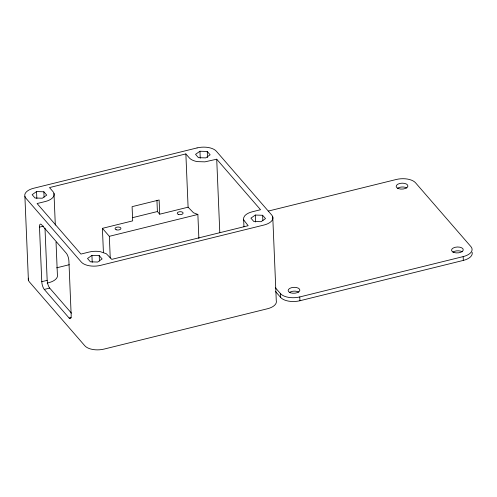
<?xml version="1.0" encoding="UTF-8"?>
<svg xmlns="http://www.w3.org/2000/svg" width="497" height="497" viewBox="0 0 497 497"><rect width="100%" height="100%" fill="white"/><g stroke="black" fill="none" stroke-linecap="round" stroke-linejoin="round"><path stroke-width="0.75" d="M36.554 191.575L32.143 194.681L35.026 198.005L42.326 198.222L46.73 195.116L43.848 191.792L36.554 191.575L36.846 198.514M199.956 151.243L195.545 154.35L198.427 157.673L205.727 157.891L210.138 154.784L207.249 151.461L199.956 151.243L200.248 158.183M91.926 255.39L87.515 258.496L90.398 261.82L97.698 262.037L102.109 258.931L99.22 255.607L91.926 255.39L92.218 262.329M255.328 215.058L250.917 218.164L253.805 221.488L261.099 221.705L265.51 218.599L262.621 215.276L255.328 215.058L255.62 221.997M185.866 153.915L49.495 187.574L52.955 191.562A14.705 7.418 -2.4 0 1 45.208 201.546L37.095 203.546L80.936 254.073L89.044 252.066A14.705 7.418 -2.4 0 1 100.288 251.656L106.377 253.774L111.788 259.366L248.158 225.706L243.667 219.885L243.623 217.947L244.58 216.04A14.705 7.418 -2.4 0 1 252.445 211.734L260.552 209.734L216.717 159.214L204.913 161.848L197.365 161.624A14.705 7.418 -2.4 0 1 189.326 157.903L185.866 153.915L188.096 207.187L193.513 212.784L197.868 214.462L198.875 238.492M71.121 317.508L69.095 318.005L44.289 289.422A5.883 1.895 76.1 0 1 41.773 281.687L39.487 227.141L43.543 226.141M132.631 217.649L157.406 211.536L159.717 214.195L188.096 207.187M103.419 252.37L102.407 228.34L132.687 220.867L132.09 206.659L159.121 199.987L159.717 214.195M102.407 228.34L109.334 236.317L197.868 214.462M268.25 211.088L396.258 179.492A14.705 7.418 -2.4 0 1 415.542 182.803L470.92 246.624A14.705 7.418 -2.4 0 1 463.167 256.607L299.766 296.939A14.705 7.418 -2.4 0 1 280.482 293.628L275.406 287.769M56.621 267.833L69.294 264.708M41.773 281.687L47.178 280.351L44.991 228.117M47.134 283.091L48.607 282.725A14.705 7.418 -2.4 0 0 57.391 274.58L56.031 242.107M44.289 289.422L49.7 288.086L71.462 313.172M275.562 291.577L280.643 297.43A14.705 7.418 -2.4 0 0 299.927 300.741L463.328 260.409A14.705 7.418 -2.4 0 0 472.107 252.259M463.167 256.607L463.328 260.409M299.766 296.939L299.927 300.741M280.482 293.628L280.643 297.43M272.76 216.885L276.27 300.598A14.705 7.418 -2.4 0 1 267.492 308.749L104.09 349.08A14.705 7.418 -2.4 0 1 84.807 345.769L29.435 281.954A14.705 7.418 -2.4 0 1 28.36 278.183M262.621 215.276L262.851 220.674M243.667 219.885L243.959 226.837M216.717 159.214L219.798 232.664M207.249 151.461L207.51 157.63M156.94 200.322L157.406 211.536M109.334 236.317L110.241 258.018M99.22 255.607L99.45 261.006M53.987 193.395L55.316 225.098M43.848 191.792L44.078 197.191M24.893 196.402L28.397 280.115M452.86 252.128A5.883 2.97 -2.4 0 1 462.185 251.786M397.488 188.307A5.883 2.97 -2.4 0 1 406.813 187.965M289.459 292.46A5.883 2.97 -2.4 0 1 298.784 292.118M49.7 288.086A5.883 1.895 76.1 0 1 47.178 280.351M39.487 227.141A5.883 1.895 76.1 0 1 41.58 224.731L66.381 253.315A5.883 1.895 76.1 0 1 68.903 261.049L71.189 315.589A5.883 1.895 76.1 0 1 69.095 318.005M197.073 147.92L33.672 188.251A14.705 7.418 -2.4 0 0 25.925 198.235L81.297 262.049A14.705 7.418 -2.4 0 0 100.58 265.361L263.982 225.029A14.705 7.418 -2.4 0 0 271.729 215.046L216.357 151.231A14.705 7.418 -2.4 0 0 197.073 147.92M398.501 188.624A5.883 2.97 -2.4 0 0 407.863 186.313A5.883 2.97 -2.4 0 0 399.725 183.48A5.883 2.97 -2.4 0 0 398.501 188.624M453.873 252.445A5.883 2.97 -2.4 0 0 463.235 250.134A5.883 2.97 -2.4 0 0 455.097 247.301A5.883 2.97 -2.4 0 0 453.873 252.445M290.472 292.776A5.883 2.97 -2.4 0 0 299.834 290.465A5.883 2.97 -2.4 0 0 291.696 287.633A5.883 2.97 -2.4 0 0 290.472 292.776M116.236 229.769A2.939 1.485 -2.4 0 0 120.914 228.614A2.939 1.485 -2.4 0 0 116.845 227.197A2.939 1.485 -2.4 0 0 116.236 229.769M178.404 214.424A2.939 1.485 -2.4 0 0 183.089 213.269A2.939 1.485 -2.4 0 0 179.013 211.852A2.939 1.485 -2.4 0 0 178.404 214.424"/></g></svg>
